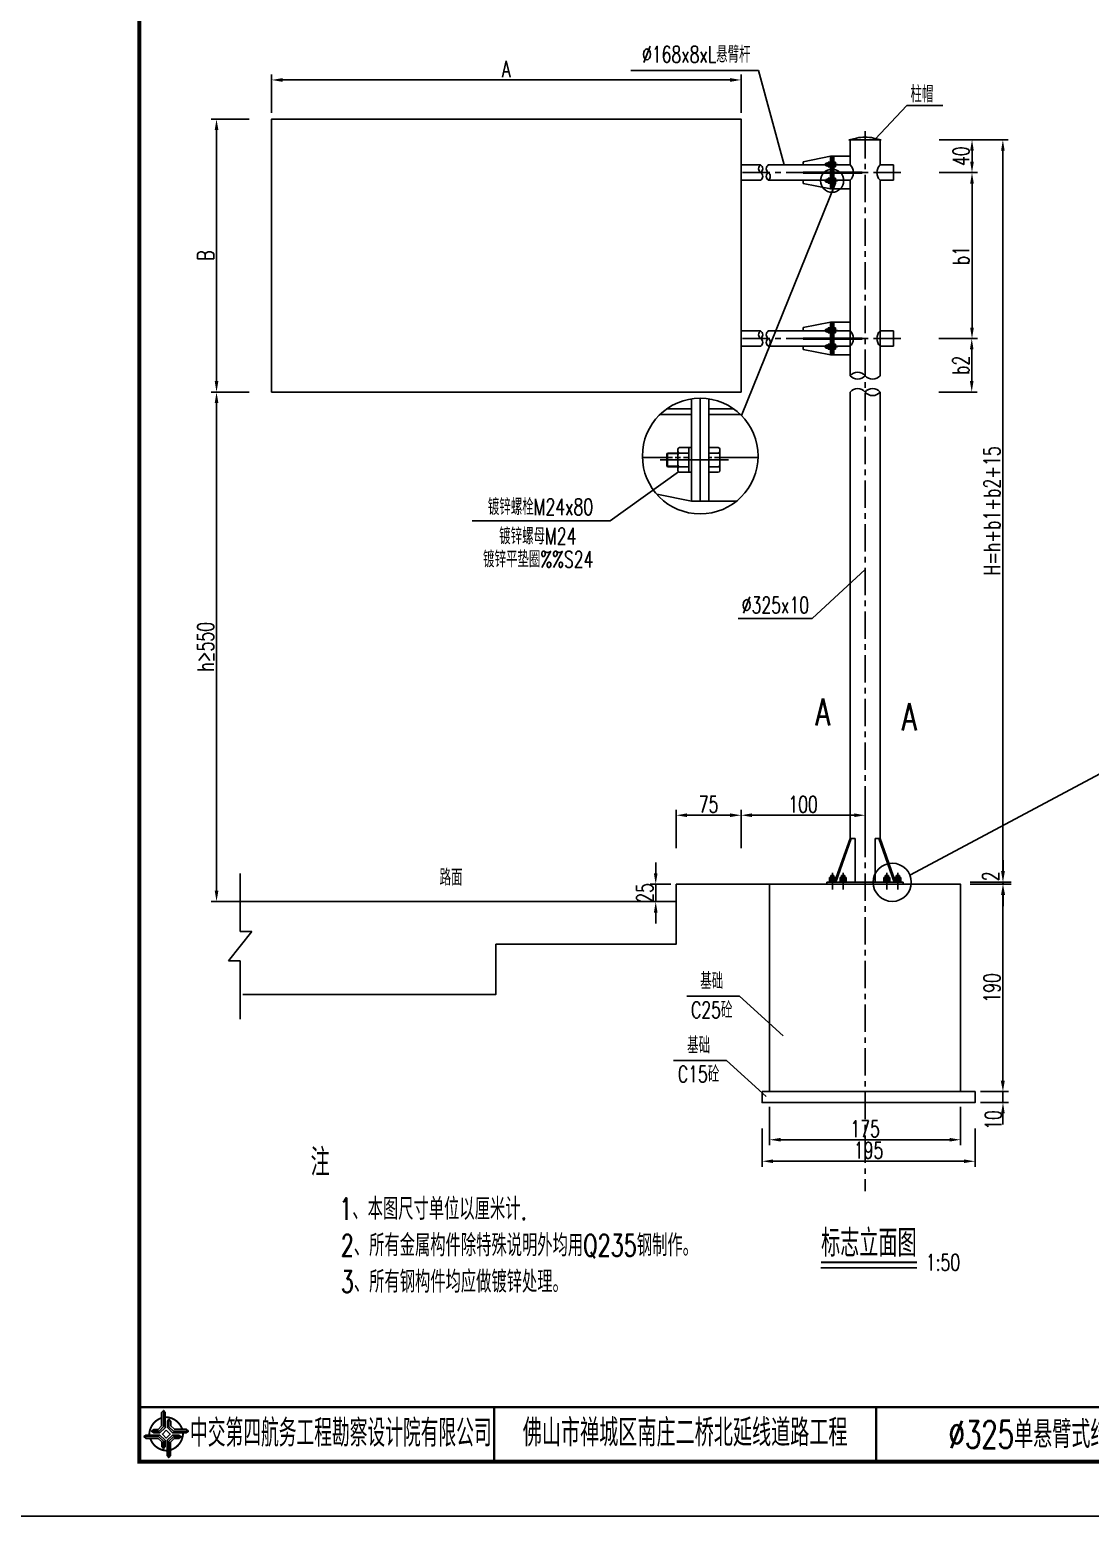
# Model space of a CAD drawing. Extents: x 4349 to 271026, y -15323 to -8945.
# Drawn here: x 4936.9 to 5131.1, y -9362.9 to -9090.6 of the extents above; entities that cross this region are included whole.
import ezdxf
from ezdxf.enums import TextEntityAlignment as Align

# ---------------------------------------------------------------- set-up
doc = ezdxf.new("R2010")
doc.units = 0
doc.header["$LTSCALE"] = 2
doc.header["$PDMODE"] = 32
doc.header["$PDSIZE"] = 0.3
doc.linetypes.add('CENTERX2', pattern=[4, 2.5, -0.5, 0.5, -0.5])
doc.linetypes.add('HIDDENX2', pattern=[0.75, 0.5, -0.25])
doc.layers.get('0').update_dxf_attribs({"linetype": 'CONTINUOUS'})
doc.layers.get('DEFPOINTS').update_dxf_attribs({"linetype": 'CONTINUOUS'})
for name, color, linetype in [('中线', 2, 'CENTERX2'), ('图框', 7, 'CONTINUOUS'), ('尺寸标注', 4, 'CONTINUOUS'), ('文字', 7, 'CONTINUOUS'), ('文字符号', 7, 'CONTINUOUS'), ('结构2', 7, 'CONTINUOUS'), ('结构3', 1, 'CONTINUOUS')]:
    doc.layers.add(name, color=color, linetype=linetype)
doc.styles.get("Standard").update_dxf_attribs({"font": 'simplex1.shx', "width": 0.7, "bigfont": 'hztxt.shx'})
doc.dimstyles.new('1：10', dxfattribs={"dimtxt": 3, "dimasz": 2, "dimexe": 1, "dimexo": 1, "dimgap": 0.5, "dimtad": 1, "dimrnd": 0.0095, "dimdsep": 46, "dimtxsty": 'Standard', "dimcen": 0.09, "dimclrd": 256, "dimclre": 256, "dimadec": 0, "dimazin": 0, "dimtfac": 1, "dimtix": 1, "dimtmove": 2, "dimatfit": 3, "dimfxl": 0, "dimtolj": 1, "dimtzin": 0, "dimarcsym": 0})
doc.dimstyles.new('比例：1：50（mm)', dxfattribs={"dimtxt": 3, "dimasz": 2, "dimexe": 1, "dimexo": 1, "dimgap": 0.5, "dimtad": 1, "dimlfac": 5, "dimrnd": 0.0095, "dimdsep": 46, "dimtxsty": 'Standard', "dimcen": 0.09, "dimclrd": 256, "dimclre": 256, "dimclrt": 256, "dimadec": 0, "dimazin": 0, "dimtfac": 1, "dimtix": 1, "dimtmove": 2, "dimatfit": 3, "dimfxl": 0, "dimtolj": 1, "dimtzin": 0, "dimarcsym": 0})

# ---------------------------------------------------------------- blocks, each defined once
blk = doc.blocks.new('series')
at = {"width": 0.75}
for tag, height, p in [('页码', 4, (-35, -19)), ('图名', 5, (-220, -282)), ('图号', 5, (-20, -282))]:
    blk.add_attdef(tag, text='', height=height, dxfattribs=at).set_placement(p, align=Align.MIDDLE_CENTER)
blk = doc.blocks.new('tb')
at = {"lineweight": -3}
h = blk.add_hatch(color=256, dxfattribs=at)
h.paths.add_polyline_path([(-1.23, -0.13), (-3.78, -0.14), (-4.14, -0.41), (-1.4, -0.44), (-0.56, -1.24), (-0.54, -2.62), (-0.27, -2.2), (-0.26, -1.06)])
h.paths.add_polyline_path([(0.13, -1.08), (0.14, -3.86), (0.41, -4.26), (0.44, -1.24), (1.25, -0.43), (2.66, -0.43), (2.26, -0.16), (1.07, -0.15)])
h.paths.add_polyline_path([(1.08, 0.3), (3.62, 0.3), (4.02, 0.56), (1.25, 0.57), (0.43, 1.39), (0.43, 2.8), (0.16, 2.41), (0.15, 1.24)])
h.paths.add_polyline_path([(-0.28, 1.21), (-0.28, 3.99), (-0.56, 4.39), (-0.57, 1.41), (-1.38, 0.6), (-2.74, 0.56), (-2.33, 0.3), (-1.2, 0.29)])
for p, q in [((-0.56, 4.39), (-0.57, 1.41)), ((0.43, 2.8), (0.43, 1.39)), ((-1.38, 0.6), (-2.74, 0.56)), ((-0.57, 1.41), (-1.38, 0.6)), ((0.43, 1.39), (1.25, 0.57)), ((1.25, 0.57), (4.02, 0.56)), ((-4.14, -0.41), (-1.4, -0.44)), ((-1.4, -0.44), (-0.56, -1.24)), ((-0.56, -1.24), (-0.54, -2.62)), ((0.41, -4.26), (0.44, -1.24)), ((0.44, -1.24), (1.25, -0.43)), ((1.25, -0.43), (2.66, -0.43))]:
    blk.add_line(p, q, dxfattribs=at)
at = {"lineweight": -3, "const_width": 0.35, "flags": 128}
for points in [[(-0.9, 3.02, 0.324167), (-3.16, -0.14)], [(2.88, 0.92, 0.324403), (-0.24, 3.15)], [(0.75, -2.86, 0.325418), (3.02, 0.26)], [(-2.98, -0.76, 0.322976), (0.14, -2.98)]]:
    blk.add_lwpolyline(points, format="xyb", dxfattribs=at)
at = {"lineweight": -3, "flags": 128}
for points in [[(-0.9, 3.99), (-0.9, 1.58), (-1.53, 0.91), (-2.34, 0.91), (-2.74, 0.56), (-2.33, 0.3), (-1.2, 0.29), (-0.28, 1.21), (-0.28, 3.99), (-0.56, 4.39)], [(3.62, 0.92), (1.43, 0.92), (0.77, 1.54), (0.77, 2.38), (0.43, 2.8), (0.16, 2.41), (0.15, 1.24), (1.08, 0.3), (3.62, 0.3), (4.02, 0.56)], [(-0.04, 0.77), (0.68, 0.04), (-0.04, -0.69), (-0.77, 0.05)], [(-3.73, -0.76), (-1.54, -0.76), (-0.89, -1.39), (-0.89, -2.21), (-0.54, -2.62), (-0.27, -2.2), (-0.26, -1.06), (-1.23, -0.13), (-3.78, -0.14), (-4.14, -0.41)], [(0.75, -3.85), (0.75, -1.43), (1.4, -0.78), (2.26, -0.78), (2.66, -0.43), (2.26, -0.16), (1.07, -0.15), (0.13, -1.08), (0.14, -3.86), (0.41, -4.26)]]:
    blk.add_lwpolyline(points, close=True, dxfattribs=at)
blk = doc.blocks.new('DIM')
at = {"color": 4}
blk.add_lwpolyline([(-1, -0.1, 0.2, 0, 0), (0, 0, 0, 0, 0)], format="xyseb", dxfattribs=at)
blk = doc.blocks.new('*D160')
at = {"layer": 'DEFPOINTS', "color": 0, "linetype": 'Continuous'}
for p in [(4982.22, -9156.95), (4971.08, -9250.29), (4982.22, -9250.29)]:
    blk.add_point(p, dxfattribs=at)
at = {"layer": '尺寸标注', "linetype": 'Continuous', "lineweight": -2}
for p, q in [((4977.08, -9156.95), (4970.08, -9156.95)), ((4971.08, -9158.95), (4971.08, -9248.29)), ((4977.08, -9250.29), (4970.08, -9250.29))]:
    blk.add_line(p, q, dxfattribs=at)
at = {"layer": '尺寸标注', "linetype": 'Continuous'}
for points in [[(4970.75, -9158.95), (4971.42, -9158.95), (4971.08, -9156.95)], [(4970.75, -9248.29), (4971.42, -9248.29), (4971.08, -9250.29)]]:
    blk.add_solid(points, dxfattribs=at)
at = {"layer": '尺寸标注', "linetype": 'Continuous', "insert": (4969.08, -9203.62), "char_height": 3, "attachment_point": 5, "rotation": 90}
blk.add_mtext('\\A1;h≥550', dxfattribs=at)
blk = doc.blocks.new('*D161')
at = {"layer": 'DEFPOINTS', "color": 0, "linetype": 'Continuous'}
for p in [(5092.63, -9110.75), (5096.45, -9116.75), (5109.48, -9116.75)]:
    blk.add_point(p, dxfattribs=at)
at = {"layer": '尺寸标注', "linetype": 'Continuous', "lineweight": -2}
for p, q in [((5103.48, -9110.75), (5110.48, -9110.75)), ((5109.48, -9112.75), (5109.48, -9114.75)), ((5103.48, -9116.75), (5110.48, -9116.75))]:
    blk.add_line(p, q, dxfattribs=at)
at = {"layer": '尺寸标注', "linetype": 'Continuous'}
for points in [[(5109.14, -9112.75), (5109.81, -9112.75), (5109.48, -9110.75)], [(5109.14, -9114.75), (5109.81, -9114.75), (5109.48, -9116.75)]]:
    blk.add_solid(points, dxfattribs=at)
at = {"layer": '尺寸标注', "linetype": 'Continuous', "insert": (5107.48, -9113.75), "char_height": 3, "attachment_point": 5, "rotation": 90}
blk.add_mtext('\\A1;40', dxfattribs=at)
blk = doc.blocks.new('*D162')
at = {"layer": 'DEFPOINTS', "color": 0, "linetype": 'Continuous'}
for p in [(5092.83, -9110.75), (5096.9, -9246.7), (5115.13, -9246.7)]:
    blk.add_point(p, dxfattribs=at)
at = {"layer": '尺寸标注', "linetype": 'Continuous', "lineweight": -2}
for p, q in [((5109.13, -9110.75), (5116.13, -9110.75)), ((5115.13, -9112.75), (5115.13, -9244.7)), ((5109.13, -9246.7), (5116.13, -9246.7))]:
    blk.add_line(p, q, dxfattribs=at)
at = {"layer": '尺寸标注', "linetype": 'Continuous'}
for points in [[(5114.8, -9112.75), (5115.47, -9112.75), (5115.13, -9110.75)], [(5114.8, -9244.7), (5115.47, -9244.7), (5115.13, -9246.7)]]:
    blk.add_solid(points, dxfattribs=at)
at = {"layer": '尺寸标注', "linetype": 'Continuous', "insert": (5113.13, -9178.73), "char_height": 3, "attachment_point": 5, "rotation": 90}
blk.add_mtext('\\A1;H=h+b1+b2+15', dxfattribs=at)
blk = doc.blocks.new('*D163')
at = {"layer": 'DEFPOINTS', "color": 0, "linetype": 'Continuous'}
for p in [(5107.4, -9247.1), (5115.13, -9247.1), (5110.03, -9285.1)]:
    blk.add_point(p, dxfattribs=at)
at = {"layer": '尺寸标注', "linetype": 'Continuous', "lineweight": -2}
for p, q in [((5109.13, -9247.1), (5116.13, -9247.1)), ((5115.13, -9283.1), (5115.13, -9249.1)), ((5111.03, -9285.1), (5116.13, -9285.1))]:
    blk.add_line(p, q, dxfattribs=at)
at = {"layer": '尺寸标注', "linetype": 'Continuous'}
for points in [[(5114.8, -9249.1), (5115.47, -9249.1), (5115.13, -9247.1)], [(5114.8, -9283.1), (5115.47, -9283.1), (5115.13, -9285.1)]]:
    blk.add_solid(points, dxfattribs=at)
at = {"layer": '尺寸标注', "linetype": 'Continuous', "insert": (5113.13, -9266.1), "char_height": 3, "attachment_point": 5, "rotation": 90}
blk.add_mtext('\\A1;190', dxfattribs=at)
blk = doc.blocks.new('*D164')
at = {"layer": 'DEFPOINTS', "color": 0, "linetype": 'Continuous'}
for p in [(5110.03, -9285.1), (5110.03, -9287.1), (5115.15, -9287.1)]:
    blk.add_point(p, dxfattribs=at)
at = {"layer": '尺寸标注', "linetype": 'Continuous', "lineweight": -2}
for p, q in [((5115.15, -9283.1), (5115.15, -9281.1)), ((5111.03, -9285.1), (5116.15, -9285.1)), ((5115.15, -9285.1), (5115.15, -9287.1)), ((5111.03, -9287.1), (5116.15, -9287.1)), ((5115.15, -9289.1), (5115.15, -9291.1))]:
    blk.add_line(p, q, dxfattribs=at)
at = {"layer": '尺寸标注', "linetype": 'Continuous'}
for points in [[(5114.81, -9283.1), (5115.48, -9283.1), (5115.15, -9285.1)], [(5114.81, -9289.1), (5115.48, -9289.1), (5115.15, -9287.1)]]:
    blk.add_solid(points, dxfattribs=at)
at = {"layer": '尺寸标注', "linetype": 'Continuous', "insert": (5113.37, -9290.3), "char_height": 3, "attachment_point": 5, "rotation": 90}
blk.add_mtext('\\A1;10', dxfattribs=at)
blk = doc.blocks.new('*D165')
at = {"layer": 'DEFPOINTS', "color": 0, "linetype": 'Continuous'}
for p in [(5072.4, -9285.1), (5107.4, -9285.1), (5107.4, -9293.91)]:
    blk.add_point(p, dxfattribs=at)
at = {"layer": '尺寸标注', "linetype": 'Continuous', "lineweight": -2}
for p, q in [((5072.4, -9287.91), (5072.4, -9294.91)), ((5107.4, -9287.91), (5107.4, -9294.91)), ((5074.4, -9293.91), (5105.4, -9293.91))]:
    blk.add_line(p, q, dxfattribs=at)
at = {"layer": '尺寸标注', "linetype": 'Continuous'}
for points in [[(5074.4, -9293.58), (5074.4, -9294.24), (5072.4, -9293.91)], [(5105.4, -9293.58), (5105.4, -9294.24), (5107.4, -9293.91)]]:
    blk.add_solid(points, dxfattribs=at)
at = {"layer": '尺寸标注', "linetype": 'Continuous', "insert": (5089.9, -9291.91), "char_height": 3, "attachment_point": 5}
blk.add_mtext('\\A1;175', dxfattribs=at)
blk = doc.blocks.new('*D166')
at = {"layer": 'DEFPOINTS', "color": 0, "linetype": 'Continuous'}
for p in [(5071.03, -9287.1), (5110.03, -9287.1), (5110.03, -9297.85)]:
    blk.add_point(p, dxfattribs=at)
at = {"layer": '尺寸标注', "linetype": 'Continuous', "lineweight": -2}
for p, q in [((5071.03, -9291.85), (5071.03, -9298.85)), ((5110.03, -9291.85), (5110.03, -9298.85)), ((5073.03, -9297.85), (5108.03, -9297.85))]:
    blk.add_line(p, q, dxfattribs=at)
at = {"layer": '尺寸标注', "linetype": 'Continuous'}
for points in [[(5073.03, -9297.52), (5073.03, -9298.18), (5071.03, -9297.85)], [(5108.03, -9297.52), (5108.03, -9298.18), (5110.03, -9297.85)]]:
    blk.add_solid(points, dxfattribs=at)
at = {"layer": '尺寸标注', "linetype": 'Continuous', "insert": (5090.53, -9295.85), "char_height": 3, "attachment_point": 5}
blk.add_mtext('\\A1;195', dxfattribs=at)
blk = doc.blocks.new('*D141')
at = {"layer": 'DEFPOINTS', "color": 0, "linetype": 'Continuous'}
for p in [(4981.17, -9106.95), (4971.08, -9156.95), (4981.17, -9156.95)]:
    blk.add_point(p, dxfattribs=at)
at = {"layer": '尺寸标注', "linetype": 'Continuous', "lineweight": -2}
for p, q in [((4977.08, -9106.95), (4970.08, -9106.95)), ((4971.08, -9108.95), (4971.08, -9154.95)), ((4977.08, -9156.95), (4970.08, -9156.95))]:
    blk.add_line(p, q, dxfattribs=at)
at = {"layer": '尺寸标注', "linetype": 'Continuous'}
for points in [[(4970.75, -9108.95), (4971.42, -9108.95), (4971.08, -9106.95)], [(4970.75, -9154.95), (4971.42, -9154.95), (4971.08, -9156.95)]]:
    blk.add_solid(points, dxfattribs=at)
at = {"layer": '尺寸标注', "color": 0, "linetype": 'Continuous', "insert": (4969.08, -9131.95), "char_height": 3, "attachment_point": 5, "rotation": 90}
blk.add_mtext('\\A1;B', dxfattribs=at)
blk = doc.blocks.new('*D142')
at = {"layer": 'DEFPOINTS', "color": 0, "linetype": 'Continuous'}
for p in [(5067.17, -9099.78), (4981.17, -9106.95), (5067.17, -9106.95)]:
    blk.add_point(p, dxfattribs=at)
at = {"layer": '尺寸标注', "linetype": 'Continuous', "lineweight": -2}
for p, q in [((4981.17, -9105.78), (4981.17, -9098.78)), ((4983.17, -9099.78), (5065.17, -9099.78)), ((5067.17, -9105.78), (5067.17, -9098.78))]:
    blk.add_line(p, q, dxfattribs=at)
at = {"layer": '尺寸标注', "linetype": 'Continuous'}
for points in [[(4983.17, -9099.45), (4983.17, -9100.12), (4981.17, -9099.78)], [(5065.17, -9099.45), (5065.17, -9100.12), (5067.17, -9099.78)]]:
    blk.add_solid(points, dxfattribs=at)
at = {"layer": '尺寸标注', "color": 0, "linetype": 'Continuous', "insert": (5024.17, -9097.78), "char_height": 3, "attachment_point": 5}
blk.add_mtext('\\A1;A', dxfattribs=at)
blk = doc.blocks.new('*D143')
at = {"layer": 'DEFPOINTS', "color": 0, "linetype": 'Continuous'}
for p in [(5095.13, -9147.15), (5109.43, -9147.15), (5067.17, -9156.95)]:
    blk.add_point(p, dxfattribs=at)
at = {"layer": '尺寸标注', "linetype": 'Continuous', "lineweight": -2}
for p, q in [((5103.43, -9147.15), (5110.43, -9147.15)), ((5109.43, -9154.95), (5109.43, -9149.15)), ((5103.43, -9156.95), (5110.43, -9156.95))]:
    blk.add_line(p, q, dxfattribs=at)
at = {"layer": '尺寸标注', "linetype": 'Continuous'}
for points in [[(5109.1, -9149.15), (5109.76, -9149.15), (5109.43, -9147.15)], [(5109.1, -9154.95), (5109.76, -9154.95), (5109.43, -9156.95)]]:
    blk.add_solid(points, dxfattribs=at)
at = {"layer": '尺寸标注', "color": 0, "linetype": 'Continuous', "insert": (5107.43, -9152.05), "char_height": 3, "attachment_point": 5, "rotation": 90}
blk.add_mtext('\\A1;b2', dxfattribs=at)
blk = doc.blocks.new('*D144')
at = {"layer": 'DEFPOINTS', "color": 0, "linetype": 'Continuous'}
for p in [(5096.45, -9116.75), (5096.45, -9147.15), (5109.48, -9147.15)]:
    blk.add_point(p, dxfattribs=at)
at = {"layer": '尺寸标注', "linetype": 'Continuous', "lineweight": -2}
for p, q in [((5103.48, -9116.75), (5110.48, -9116.75)), ((5109.48, -9118.75), (5109.48, -9145.15)), ((5103.48, -9147.15), (5110.48, -9147.15))]:
    blk.add_line(p, q, dxfattribs=at)
at = {"layer": '尺寸标注', "linetype": 'Continuous'}
for points in [[(5109.14, -9118.75), (5109.81, -9118.75), (5109.48, -9116.75)], [(5109.14, -9145.15), (5109.81, -9145.15), (5109.48, -9147.15)]]:
    blk.add_solid(points, dxfattribs=at)
at = {"layer": '尺寸标注', "color": 0, "linetype": 'Continuous', "insert": (5107.48, -9131.95), "char_height": 3, "attachment_point": 5, "rotation": 90}
blk.add_mtext('\\A1;b1', dxfattribs=at)
blk = doc.blocks.new('*D145')
at = {"layer": 'DEFPOINTS', "color": 0, "linetype": 'Continuous'}
for p in [(5089.9, -9234.47), (5067.17, -9247.1), (5089.9, -9247.1)]:
    blk.add_point(p, dxfattribs=at)
at = {"layer": '尺寸标注', "linetype": 'Continuous', "lineweight": -2}
for p, q in [((5067.17, -9240.47), (5067.17, -9233.47)), ((5089.9, -9240.47), (5089.9, -9233.47)), ((5069.17, -9234.47), (5087.9, -9234.47))]:
    blk.add_line(p, q, dxfattribs=at)
at = {"layer": '尺寸标注', "linetype": 'Continuous'}
for points in [[(5069.17, -9234.13), (5069.17, -9234.8), (5067.17, -9234.47)], [(5087.9, -9234.13), (5087.9, -9234.8), (5089.9, -9234.47)]]:
    blk.add_solid(points, dxfattribs=at)
at = {"layer": '尺寸标注', "color": 0, "linetype": 'Continuous', "insert": (5078.53, -9232.47), "char_height": 3, "attachment_point": 5}
blk.add_mtext('\\A1;100', dxfattribs=at)
blk = doc.blocks.new('*D146')
at = {"layer": 'DEFPOINTS', "color": 0, "linetype": 'Continuous'}
for p in [(5055.28, -9234.47), (5055.28, -9247.1), (5067.17, -9247.1)]:
    blk.add_point(p, dxfattribs=at)
at = {"layer": '尺寸标注', "linetype": 'Continuous', "lineweight": -2}
for p, q in [((5055.28, -9240.47), (5055.28, -9233.47)), ((5067.17, -9240.47), (5067.17, -9233.47)), ((5065.17, -9234.47), (5057.28, -9234.47))]:
    blk.add_line(p, q, dxfattribs=at)
at = {"layer": '尺寸标注', "linetype": 'Continuous'}
for points in [[(5057.28, -9234.13), (5057.28, -9234.8), (5055.28, -9234.47)], [(5065.17, -9234.13), (5065.17, -9234.8), (5067.17, -9234.47)]]:
    blk.add_solid(points, dxfattribs=at)
at = {"layer": '尺寸标注', "color": 0, "linetype": 'Continuous', "insert": (5061.22, -9232.47), "char_height": 3, "attachment_point": 5}
blk.add_mtext('\\A1;75', dxfattribs=at)
blk = doc.blocks.new('*D158')
at = {"layer": 'DEFPOINTS', "color": 0, "linetype": 'Continuous'}
for p in [(5109.13, -9246.7), (5109.13, -9247.1), (5115.17, -9246.7)]:
    blk.add_point(p, dxfattribs=at)
at = {"layer": '尺寸标注', "linetype": 'Continuous', "lineweight": -2}
for p, q in [((5115.17, -9244.7), (5115.17, -9242.7)), ((5110.13, -9246.7), (5116.17, -9246.7)), ((5110.13, -9247.1), (5116.17, -9247.1)), ((5115.17, -9247.1), (5115.17, -9246.7)), ((5115.17, -9249.1), (5115.17, -9251.1))]:
    blk.add_line(p, q, dxfattribs=at)
at = {"layer": '尺寸标注', "linetype": 'Continuous'}
for points in [[(5114.83, -9244.7), (5115.5, -9244.7), (5115.17, -9246.7)], [(5114.83, -9249.1), (5115.5, -9249.1), (5115.17, -9247.1)]]:
    blk.add_solid(points, dxfattribs=at)
at = {"layer": '尺寸标注', "color": 0, "linetype": 'Continuous', "insert": (5112.89, -9245.65), "char_height": 3, "attachment_point": 5, "rotation": 90}
blk.add_mtext('\\A1;2', dxfattribs=at)
blk = doc.blocks.new('*D159')
at = {"layer": 'DEFPOINTS', "color": 0, "linetype": 'Continuous'}
for p in [(5055.28, -9247.1), (5051.54, -9250.29), (5055.28, -9250.29)]:
    blk.add_point(p, dxfattribs=at)
at = {"layer": '尺寸标注', "linetype": 'Continuous', "lineweight": -2}
for p, q in [((5051.54, -9245.1), (5051.54, -9243.1)), ((5054.28, -9247.1), (5050.54, -9247.1)), ((5051.54, -9247.1), (5051.54, -9250.29)), ((5054.28, -9250.29), (5050.54, -9250.29)), ((5051.54, -9252.29), (5051.54, -9254.29))]:
    blk.add_line(p, q, dxfattribs=at)
at = {"layer": '尺寸标注', "linetype": 'Continuous'}
for points in [[(5051.2, -9245.1), (5051.87, -9245.1), (5051.54, -9247.1)], [(5051.2, -9252.29), (5051.87, -9252.29), (5051.54, -9250.29)]]:
    blk.add_solid(points, dxfattribs=at)
at = {"layer": '尺寸标注', "color": 0, "linetype": 'Continuous', "insert": (5049.54, -9248.7), "char_height": 3, "attachment_point": 5, "rotation": 90}
blk.add_mtext('\\A1;25', dxfattribs=at)
blk = doc.blocks.new('12345')
at = {"layer": '图框'}
blk.add_lwpolyline([(4926.93, -9362.88), (4926.93, -9065.88), (4506.93, -9065.88), (4506.93, -9362.88)], close=True, dxfattribs=at)

msp = doc.modelspace()

# ---------------------------------------------------------------- linework, layer by layer
for p, q in [((5083.35583, -9246.69965), (5083.35583, -9245.85965)), ((5084.43583, -9246.21965), (5083.35583, -9246.21965)), ((5083.59583, -9246.57965), (5083.59583, -9245.49965)), ((5084.19583, -9246.57965), (5084.19583, -9245.49965)), ((5084.43583, -9246.69965), (5084.43583, -9245.85965)), ((5085.35583, -9246.69965), (5085.35583, -9245.85965)), ((5086.43583, -9246.21965), (5085.35583, -9246.21965)), ((5085.59583, -9246.57965), (5085.59583, -9245.49965)), ((5086.19583, -9246.57965), (5086.19583, -9245.49965)), ((5086.43583, -9246.69965), (5086.43583, -9245.85965)), ((5093.35583, -9246.69965), (5093.35583, -9245.85965)), ((5093.35583, -9246.21965), (5094.43583, -9246.21965)), ((5093.59583, -9246.57965), (5093.59583, -9245.49965)), ((5094.19583, -9246.57965), (5094.19583, -9245.49965)), ((5094.43583, -9246.69965), (5094.43583, -9245.85965)), ((5095.35583, -9246.69965), (5095.35583, -9245.85965)), ((5095.35583, -9246.21965), (5096.43583, -9246.21965)), ((5095.59583, -9246.57965), (5095.59583, -9245.49965)), ((5096.19583, -9246.57965), (5096.19583, -9245.49965)), ((5096.43583, -9246.69965), (5096.43583, -9245.85965))]:
    msp.add_line(p, q)
at = {"layer": '中线'}
for p, q in [((5089.89583, -9109.15273), (5089.89583, -9303.33537)), ((5082.47817, -9115.26534), (5084.81461, -9115.26534)), ((5082.47817, -9115.26534), (5084.81461, -9115.26534)), ((5096.44583, -9116.7531), (5067.16583, -9116.7531)), ((5082.47817, -9118.24087), (5084.81461, -9118.24087)), ((5082.47817, -9118.24087), (5084.81461, -9118.24087)), ((5082.47817, -9145.66534), (5084.81461, -9145.66534)), ((5096.44583, -9147.1531), (5067.16583, -9147.1531)), ((5082.47817, -9148.64087), (5084.81461, -9148.64087)), ((5083.89583, -9248.04862), (5083.89583, -9245.00041)), ((5085.89583, -9248.04862), (5085.89583, -9245.00041)), ((5093.89583, -9248.04862), (5093.89583, -9245.00041)), ((5095.89583, -9248.04862), (5095.89583, -9245.00041))]:
    msp.add_line(p, q, dxfattribs=at)
at = {"layer": '图框'}
for points, const_width in [([(5336.92857, -9075.88068), (4956.92857, -9075.88068), (4956.92858, -9352.88068), (5336.92858, -9352.88068), (5336.92857, -9075.88068)], 0.7), ([(4956.92858, -9342.88068), (5336.92858, -9342.88068)], 0.4), ([(5021.92858, -9342.88068), (5021.92858, -9352.88068)], 0.4), ([(5091.92858, -9352.88068), (5091.92858, -9342.88068)], 0.4)]:
    msp.add_lwpolyline(points, dxfattribs=dict(at, const_width=const_width))
at = {"layer": '尺寸标注'}
for p, q in [((5113.62108, -9246.69965), (5116.6476, -9246.69965)), ((5113.62108, -9247.09965), (5116.6476, -9247.09965)), ((5115.1476, -9247.09965), (5115.1476, -9246.69965)), ((5116.12108, -9246.69965), (5116.6476, -9246.69965)), ((5115.1476, -9249.09965), (5115.1476, -9251.09965)), ((5064.4879, -9279.37668), (5071.77782, -9285.97738)), ((5115.1476, -9283.09965), (5115.1476, -9281.09965))]:
    msp.add_line(p, q, dxfattribs=at)
for centre, radius in [((5083.84583, -9118.24087), 2.11998), ((5094.85766, -9246.75289), 3.5)]:
    msp.add_circle(centre, radius, dxfattribs=at)
at = {"layer": '尺寸标注', "linetype": 'ByBlock'}
for centre, start, end in [((5088.53083, -9155.06959), 39.372349, 140.627651), ((5088.53083, -9152.82935), 219.372349, 320.627651), ((5091.26083, -9152.82935), 219.372349, 320.627651), ((5088.53083, -9158.06959), 39.372349, 140.627651), ((5091.26083, -9158.06959), 39.372349, 140.627651), ((5091.26083, -9155.82935), 219.372349, 320.627651)]:
    msp.add_arc(centre, 1.76576, start, end, dxfattribs=at)
at = {"layer": '文字'}
for p, q in [((5064.4879, -9279.37668), (5054.82418, -9279.37668)), ((5081.78809, -9317.37201), (5099.37182, -9317.37201))]:
    msp.add_line(p, q, dxfattribs=at)
for points in [[(5079.72719, -9216.38382, 0, 0.7, 0), (5079.72719, -9214.38382, 0, 0, 0), (5079.72719, -9211.88382, 0, 0, 0), (5084.52401, -9211.88382, 0, 0, 0)], [(5100.46629, -9216.38382, 0, 0.7, 0), (5100.46629, -9214.38382, 0, 0, 0), (5100.46629, -9211.88382, 0, 0, 0), (5095.66947, -9211.88382, 0, 0, 0)]]:
    msp.add_lwpolyline(points, format="xyseb", dxfattribs=at)
at = {"layer": '文字', "const_width": 0.4}
msp.add_lwpolyline([(5081.78809, -9316.37201), (5099.37182, -9316.37201)], dxfattribs=at)
at = {"layer": '文字符号'}
for p, q in [((5070.39624, -9098.03445), (5046.97308, -9098.03445)), ((5070.39624, -9098.03445), (5075.04099, -9115.3531)), ((5097.52857, -9104.43459), (5091.72121, -9110.62288)), ((5104.15195, -9104.43459), (5097.52857, -9104.43459)), ((5043.18293, -9180.54916), (5055.68228, -9171.539)), ((5043.18293, -9180.54916), (5017.91192, -9180.54916)), ((5080.1666, -9198.45786), (5089.89583, -9189.45931)), ((5080.1666, -9198.45786), (5066.66938, -9198.45786)), ((5098.11598, -9245.47487), (5135.76415, -9225.3398)), ((5066.89124, -9267.6148), (5057.22753, -9267.6148)), ((5066.89124, -9267.6148), (5074.89169, -9274.90115))]:
    msp.add_line(p, q, dxfattribs=at)
at = {"layer": '结构2'}
for p, q in [((5083.42583, -9115.01534), (5082.72583, -9115.01534)), ((5082.72583, -9115.01534), (5082.72583, -9115.51534)), ((5083.42583, -9115.01534), (5082.72583, -9115.01534)), ((5082.72583, -9115.01534), (5082.72583, -9115.51534)), ((5083.42583, -9115.51534), (5082.72583, -9115.51534)), ((5083.42583, -9115.51534), (5082.72583, -9115.51534)), ((5083.52583, -9114.81534), (5083.12583, -9114.81534)), ((5083.12583, -9115.71534), (5083.12583, -9114.81534)), ((5083.52583, -9114.81534), (5083.12583, -9114.81534)), ((5083.12583, -9115.71534), (5083.12583, -9114.81534)), ((5083.52583, -9115.71534), (5083.12583, -9115.71534)), ((5083.52583, -9115.71534), (5083.12583, -9115.71534)), ((5083.42583, -9115.71534), (5083.42583, -9114.81534)), ((5083.42583, -9115.71534), (5083.42583, -9114.81534)), ((5083.52583, -9114.81534), (5083.52583, -9115.71534)), ((5083.52583, -9114.81534), (5083.52583, -9115.71534)), ((5084.16583, -9115.71534), (5084.16583, -9114.81534)), ((5084.46583, -9114.81534), (5084.16583, -9114.81534)), ((5084.16583, -9115.71534), (5084.16583, -9114.81534)), ((5084.46583, -9114.81534), (5084.16583, -9114.81534)), ((5084.16583, -9115.01534), (5084.46583, -9115.01534)), ((5084.16583, -9115.01534), (5084.46583, -9115.01534)), ((5084.16583, -9115.51534), (5084.46583, -9115.51534)), ((5084.16583, -9115.51534), (5084.46583, -9115.51534)), ((5084.46583, -9115.71534), (5084.16583, -9115.71534)), ((5084.46583, -9115.71534), (5084.16583, -9115.71534)), ((5084.46583, -9114.81534), (5084.46583, -9115.71534)), ((5084.46583, -9114.81534), (5084.46583, -9115.71534)), ((5067.24148, -9161.22723), (5084.46583, -9118.69087)), ((5082.72583, -9118.49087), (5082.72583, -9117.99087)), ((5083.42583, -9117.99087), (5082.72583, -9117.99087)), ((5082.72583, -9118.49087), (5082.72583, -9117.99087)), ((5083.42583, -9117.99087), (5082.72583, -9117.99087)), ((5083.42583, -9118.49087), (5082.72583, -9118.49087)), ((5083.42583, -9118.49087), (5082.72583, -9118.49087)), ((5083.12583, -9117.79087), (5083.12583, -9118.69087)), ((5083.52583, -9117.79087), (5083.12583, -9117.79087)), ((5083.12583, -9117.79087), (5083.12583, -9118.69087)), ((5083.52583, -9117.79087), (5083.12583, -9117.79087)), ((5083.52583, -9118.69087), (5083.12583, -9118.69087)), ((5083.52583, -9118.69087), (5083.12583, -9118.69087)), ((5083.42583, -9117.79087), (5083.42583, -9118.69087)), ((5083.42583, -9117.79087), (5083.42583, -9118.69087)), ((5083.52583, -9116.8531), (5083.52583, -9116.6531)), ((5083.52583, -9116.8531), (5083.52583, -9116.6531)), ((5083.52583, -9118.69087), (5083.52583, -9117.79087)), ((5083.52583, -9118.69087), (5083.52583, -9117.79087)), ((5084.46583, -9117.79087), (5084.16583, -9117.79087)), ((5084.16583, -9117.79087), (5084.16583, -9118.69087)), ((5084.46583, -9117.79087), (5084.16583, -9117.79087)), ((5084.16583, -9117.79087), (5084.16583, -9118.69087)), ((5084.16583, -9117.99087), (5084.46583, -9117.99087)), ((5084.16583, -9117.99087), (5084.46583, -9117.99087)), ((5084.16583, -9118.49087), (5084.46583, -9118.49087)), ((5084.16583, -9118.49087), (5084.46583, -9118.49087)), ((5084.46583, -9118.69087), (5084.16583, -9118.69087)), ((5084.46583, -9118.69087), (5084.16583, -9118.69087)), ((5084.46583, -9118.69087), (5084.46583, -9117.79087)), ((5084.46583, -9118.69087), (5084.46583, -9117.79087)), ((5082.72583, -9145.41534), (5082.72583, -9145.91534)), ((5083.42583, -9145.41534), (5082.72583, -9145.41534)), ((5083.42583, -9145.91534), (5082.72583, -9145.91534)), ((5083.12583, -9146.11534), (5083.12583, -9145.21534)), ((5083.52583, -9145.21534), (5083.12583, -9145.21534)), ((5083.52583, -9146.11534), (5083.12583, -9146.11534)), ((5083.42583, -9146.11534), (5083.42583, -9145.21534)), ((5083.52583, -9145.21534), (5083.52583, -9146.11534)), ((5084.46583, -9145.21534), (5084.16583, -9145.21534)), ((5084.16583, -9146.11534), (5084.16583, -9145.21534)), ((5084.16583, -9145.41534), (5084.46583, -9145.41534)), ((5084.16583, -9145.91534), (5084.46583, -9145.91534)), ((5084.46583, -9146.11534), (5084.16583, -9146.11534)), ((5084.46583, -9145.21534), (5084.46583, -9146.11534)), ((5083.42583, -9148.39087), (5082.72583, -9148.39087)), ((5082.72583, -9148.89087), (5082.72583, -9148.39087)), ((5083.42583, -9148.89087), (5082.72583, -9148.89087)), ((5083.52583, -9148.19087), (5083.12583, -9148.19087)), ((5083.12583, -9148.19087), (5083.12583, -9149.09087)), ((5083.52583, -9149.09087), (5083.12583, -9149.09087)), ((5083.42583, -9148.19087), (5083.42583, -9149.09087)), ((5083.52583, -9147.2531), (5083.52583, -9147.0531)), ((5083.52583, -9149.09087), (5083.52583, -9148.19087)), ((5084.16583, -9148.19087), (5084.16583, -9149.09087)), ((5084.46583, -9148.19087), (5084.16583, -9148.19087)), ((5084.16583, -9148.39087), (5084.46583, -9148.39087)), ((5084.16583, -9148.89087), (5084.46583, -9148.89087)), ((5084.46583, -9149.09087), (5084.16583, -9149.09087)), ((5084.46583, -9149.09087), (5084.46583, -9148.19087)), ((5053.54286, -9160.03803), (5058.09441, -9160.03803)), ((5058.09441, -9158.19187), (5058.09441, -9176.93803)), ((5058.09441, -9161.03803), (5058.09441, -9160.03803)), ((5058.09441, -9161.03803), (5058.09441, -9160.03803)), ((5059.69441, -9158.07041), (5059.69441, -9176.93803)), ((5059.69441, -9158.07041), (5059.69441, -9176.93803)), ((5061.29441, -9158.19187), (5061.29441, -9176.93803)), ((5061.29441, -9160.03803), (5065.84596, -9160.03803)), ((5052.33872, -9161.03803), (5058.09441, -9161.03803)), ((5061.29441, -9161.03803), (5067.05009, -9161.03803)), ((5053.59615, -9168.93803), (5049.0979, -9168.93803)), ((5052.34232, -9169.37687), (5064.86375, -9169.37687)), ((5070.29092, -9168.93803), (5063.29441, -9168.93803)), ((5051.73015, -9175.66518), (5058.09441, -9176.93803)), ((5059.69441, -9176.93803), (5058.09441, -9176.93803)), ((5066.32784, -9176.93803), (5059.69441, -9176.93803)), ((4975.38343, -9255.79325), (4975.38343, -9245.13893)), ((5055.27802, -9250.29299), (5055.27802, -9247.09965)), ((5055.27802, -9247.09965), (5082.52088, -9247.09965)), ((5084.43583, -9245.85965), (5083.35583, -9245.85965)), ((5084.43583, -9246.57965), (5083.35583, -9246.57965)), ((5083.59583, -9245.49965), (5084.19583, -9245.49965)), ((5086.43583, -9245.85965), (5085.35583, -9245.85965)), ((5086.43583, -9246.57965), (5085.35583, -9246.57965)), ((5085.59583, -9245.49965), (5086.19583, -9245.49965)), ((5093.35583, -9245.85965), (5094.43583, -9245.85965)), ((5093.35583, -9246.57965), (5094.43583, -9246.57965)), ((5094.19583, -9245.49965), (5093.59583, -9245.49965)), ((5095.35583, -9245.85965), (5096.43583, -9245.85965)), ((5095.35583, -9246.57965), (5096.43583, -9246.57965)), ((5096.19583, -9245.49965), (5095.59583, -9245.49965)), ((4977.51918, -9255.79325), (4973.24768, -9261.11211)), ((4977.51918, -9255.79325), (4975.38343, -9255.79325)), ((4973.24768, -9261.11211), (4975.38343, -9261.11211)), ((4975.38343, -9271.8232), (4975.38343, -9261.11211))]:
    msp.add_line(p, q, dxfattribs=at)
at = {"layer": '结构2', "linetype": 'HIDDENX2'}
for p, q in [((5053.59615, -9168.93803), (5058.09441, -9168.93803)), ((5063.29441, -9168.93803), (5061.29441, -9168.93803))]:
    msp.add_line(p, q, dxfattribs=at)
at = {"layer": '结构2'}
for points in [[(5072.39583, -9247.09965), (5107.39583, -9247.09965), (5107.39583, -9285.09965), (5072.39583, -9285.09965)], [(5071.03069, -9285.09965), (5110.03069, -9285.09965), (5110.03069, -9287.09965), (5071.03069, -9287.09965)]]:
    msp.add_lwpolyline(points, close=True, dxfattribs=at)
msp.add_circle((5059.69441, -9168.67031), 10.59989, dxfattribs=at)
for centre, start, end in [((5071.2359, -9116.0531), 124.1039905, 235.8960095), ((5070.28789, -9116.0531), 304.1039905, 55.8960095), ((5072.63368, -9116.0531), 124.1039905, 235.8960095), ((5070.28789, -9117.4531), 304.1039905, 55.8960095), ((5072.63368, -9117.4531), 124.1039905, 235.8960095), ((5071.68567, -9117.4531), 304.1039905, 55.8960095), ((5071.2359, -9146.4531), 124.1039905, 235.8960095), ((5070.28789, -9146.4531), 304.1039905, 55.8960095), ((5072.63368, -9146.4531), 124.1039905, 235.8960095), ((5070.28789, -9147.8531), 304.1039905, 55.8960095), ((5072.63368, -9147.8531), 124.1039905, 235.8960095), ((5071.68567, -9147.8531), 304.1039905, 55.8960095)]:
    msp.add_arc(centre, 0.84539, start, end, dxfattribs=at)
at = {"layer": '结构3'}
for p, q in [((5087.16583, -9110.7531), (5087.16583, -9115.3531)), ((5092.62583, -9110.7531), (5092.62583, -9115.3531)), ((5083.52583, -9113.7531), (5078.52583, -9114.7531)), ((5083.52583, -9113.7531), (5078.52583, -9114.7531)), ((5083.52583, -9113.7531), (5083.52583, -9119.7531)), ((5087.16583, -9113.7531), (5083.52583, -9113.7531)), ((5083.52583, -9113.7531), (5083.52583, -9119.7531)), ((5087.16583, -9113.7531), (5083.52583, -9113.7531)), ((5083.84583, -9113.7531), (5083.84583, -9119.7531)), ((5083.84583, -9113.7531), (5083.84583, -9119.7531)), ((5084.16583, -9113.7531), (5084.16583, -9119.7531)), ((5084.16583, -9113.7531), (5084.16583, -9119.7531)), ((5070.76189, -9115.3531), (5067.16583, -9115.3531)), ((5083.52583, -9115.3531), (5072.15968, -9115.3531)), ((5078.52583, -9114.7531), (5078.52583, -9115.3531)), ((5078.52583, -9114.7531), (5078.52583, -9115.3531)), ((5087.16583, -9115.3531), (5084.16583, -9115.3531)), ((5087.16583, -9115.3531), (5084.16583, -9115.3531)), ((5095.12583, -9115.3531), (5092.62583, -9115.3531)), ((5095.12583, -9115.3531), (5092.62583, -9115.3531)), ((5095.12583, -9115.3531), (5095.12583, -9118.1531)), ((5095.12583, -9115.3531), (5095.12583, -9118.1531)), ((5070.76189, -9118.1531), (5067.16583, -9118.1531)), ((5083.52583, -9118.1531), (5072.15968, -9118.1531)), ((5078.52583, -9116.6531), (5078.52583, -9116.8531)), ((5078.52583, -9116.6531), (5083.52583, -9116.6531)), ((5078.52583, -9116.6531), (5078.52583, -9116.8531)), ((5078.52583, -9116.6531), (5083.52583, -9116.6531)), ((5078.52583, -9116.8531), (5083.52583, -9116.8531)), ((5078.52583, -9116.8531), (5083.52583, -9116.8531)), ((5078.52583, -9118.7531), (5078.52583, -9118.1531)), ((5078.52583, -9118.7531), (5078.52583, -9118.1531)), ((5083.52583, -9119.7531), (5078.52583, -9118.7531)), ((5083.52583, -9119.7531), (5078.52583, -9118.7531)), ((5084.16583, -9116.6531), (5089.36583, -9116.6531)), ((5084.16583, -9116.6531), (5089.36583, -9116.6531)), ((5084.16583, -9116.8531), (5089.36583, -9116.8531)), ((5084.16583, -9116.8531), (5089.36583, -9116.8531)), ((5087.16583, -9118.1531), (5084.16583, -9118.1531)), ((5087.16583, -9118.1531), (5084.16583, -9118.1531)), ((5087.16583, -9118.1531), (5087.16583, -9153.94947)), ((5089.36583, -9116.8531), (5089.36583, -9116.6531)), ((5095.12583, -9118.1531), (5092.62583, -9118.1531)), ((5092.62583, -9118.1531), (5092.62583, -9153.94947)), ((5095.12583, -9118.1531), (5092.62583, -9118.1531)), ((5087.16583, -9119.7531), (5083.52583, -9119.7531)), ((5087.16583, -9119.7531), (5083.52583, -9119.7531)), ((5070.76189, -9145.7531), (5067.16583, -9145.7531)), ((5083.52583, -9145.7531), (5072.15968, -9145.7531)), ((5083.52583, -9144.1531), (5078.52583, -9145.1531)), ((5078.52583, -9145.1531), (5078.52583, -9145.7531)), ((5087.16583, -9144.1531), (5083.52583, -9144.1531)), ((5083.52583, -9144.1531), (5083.52583, -9150.1531)), ((5083.84583, -9144.1531), (5083.84583, -9150.1531)), ((5084.16583, -9144.1531), (5084.16583, -9150.1531)), ((5087.16583, -9145.7531), (5084.16583, -9145.7531)), ((5095.12583, -9145.7531), (5092.62583, -9145.7531)), ((5095.12583, -9145.7531), (5095.12583, -9148.5531)), ((5070.76189, -9148.5531), (5067.16583, -9148.5531)), ((5083.52583, -9148.5531), (5072.15968, -9148.5531)), ((5078.52583, -9147.0531), (5083.52583, -9147.0531)), ((5078.52583, -9147.0531), (5078.52583, -9147.2531)), ((5078.52583, -9147.2531), (5083.52583, -9147.2531)), ((5078.52583, -9149.1531), (5078.52583, -9148.5531)), ((5083.52583, -9150.1531), (5078.52583, -9149.1531)), ((5084.16583, -9147.0531), (5089.36583, -9147.0531)), ((5084.16583, -9147.2531), (5089.36583, -9147.2531)), ((5087.16583, -9148.5531), (5084.16583, -9148.5531)), ((5095.12583, -9148.5531), (5092.62583, -9148.5531)), ((5087.16583, -9150.1531), (5083.52583, -9150.1531)), ((5087.16583, -9156.94947), (5087.16583, -9238.69965)), ((5092.62583, -9156.94947), (5092.62583, -9238.69965)), ((5053.59441, -9168.32687), (5053.59441, -9170.42687)), ((5055.59441, -9168.22687), (5053.6212, -9168.22687)), ((5053.69441, -9168.15366), (5053.69441, -9170.60007)), ((5057.59441, -9168.12687), (5053.79441, -9168.12687)), ((5055.59441, -9171.32687), (5055.59441, -9167.42687)), ((5058.09441, -9167.12687), (5055.89441, -9167.12687)), ((5057.59441, -9168.12687), (5056.39441, -9168.12687)), ((5057.59441, -9171.62687), (5057.59441, -9167.12687)), ((5058.09441, -9167.12687), (5058.09441, -9171.62687)), ((5061.29441, -9167.12687), (5061.29441, -9171.62687)), ((5061.29441, -9167.12687), (5062.99441, -9167.12687)), ((5061.29441, -9168.12687), (5062.99441, -9168.12687)), ((5063.29441, -9167.42687), (5063.29441, -9171.32687)), ((5055.59441, -9170.52687), (5053.6212, -9170.52687)), ((5057.59441, -9170.62687), (5053.79441, -9170.62687)), ((5057.59441, -9170.62687), (5056.39441, -9170.62687)), ((5061.29441, -9170.62687), (5062.99441, -9170.62687)), ((5058.09441, -9171.62687), (5055.89441, -9171.62687)), ((5061.29441, -9171.62687), (5062.99441, -9171.62687)), ((5087.14571, -9238.69965), (5084.31728, -9246.69965)), ((5084.54356, -9246.69965), (5087.37199, -9238.69965)), ((5087.14571, -9238.69965), (5088.08188, -9238.69965)), ((5088.08188, -9246.69965), (5088.08188, -9238.69965)), ((5091.70977, -9246.69965), (5091.70977, -9238.69965)), ((5092.64594, -9238.69965), (5091.70977, -9238.69965)), ((5095.24809, -9246.69965), (5092.41966, -9238.69965)), ((5092.64594, -9238.69965), (5095.47437, -9246.69965)), ((5082.89583, -9247.09965), (5082.89583, -9246.69965)), ((5096.89583, -9246.69965), (5082.89583, -9246.69965)), ((5096.89583, -9247.09965), (5082.89583, -9247.09965)), ((5096.89583, -9247.09965), (5082.89583, -9247.09965)), ((5096.89583, -9247.09965), (5096.89583, -9246.69965)), ((5055.27802, -9250.29299), (4975.88331, -9250.29299))]:
    msp.add_line(p, q, dxfattribs=at)
msp.add_lwpolyline([(5067.16583, -9156.9531), (4981.16583, -9156.9531), (4981.16583, -9106.9531), (5067.16583, -9106.9531)], close=True, dxfattribs=at)
msp.add_lwpolyline([(5092.83416, -9110.7531), (5091.446, -9110.42925, 0.114748011), (5088.34565, -9110.42925), (5086.95749, -9110.7531)], format="xyb", close=True, dxfattribs=at)
msp.add_lwpolyline([(5055.27802, -9250.29299), (5055.27802, -9258.09299), (5022.27077, -9258.09299), (5022.27077, -9267.29299), (4975.88331, -9267.29299)], dxfattribs=at)
for centre, radius, start, end in [((5085.72554, -9116.7531), 2.00858, 2.8537244, 44.1874569), ((5085.72554, -9116.7531), 2.00858, 2.8537244, 44.1874569), ((5094.06611, -9116.7531), 2.00858, 135.8125431, 224.1874569), ((5094.06611, -9116.7531), 2.00858, 135.8125431, 224.1874569), ((5085.72554, -9116.7531), 2.00858, 315.8125431, 357.1462756), ((5085.72554, -9116.7531), 2.00858, 315.8125431, 357.1462756), ((5085.72554, -9147.1531), 2.00858, 2.8537244, 44.1874569), ((5094.06611, -9147.1531), 2.00858, 135.8125431, 224.1874569), ((5085.72554, -9147.1531), 2.00858, 315.8125431, 357.1462756), ((5053.79441, -9168.32687), 0.2, 90, 180), ((5055.89441, -9167.42687), 0.3, 90, 180), ((5055.89441, -9167.82687), 0.3, 180, 270), ((5055.89441, -9168.42687), 0.3, 90, 180), ((5062.99441, -9167.42687), 0.3, 0, 90), ((5062.99441, -9167.82687), 0.3, 270, 0), ((5062.99441, -9168.42687), 0.3, 0, 90), ((5053.79441, -9170.42687), 0.2, 180, 270), ((5055.89441, -9170.32687), 0.3, 180, 270), ((5055.89441, -9170.92687), 0.3, 90, 180), ((5062.99441, -9170.32687), 0.3, 270, 0), ((5062.99441, -9170.92687), 0.3, 0, 90), ((5055.89441, -9171.32687), 0.3, 180, 270), ((5062.99441, -9171.32687), 0.3, 270, 0)]:
    msp.add_arc(centre, radius, start, end, dxfattribs=at)

# ---------------------------------------------------------------- block references
at = {"layer": '图框', "linetype": 'Continuous'}
msp.add_blockref('12345', (420, 0), dxfattribs=at)
at = {"layer": '图框'}
ref = msp.add_blockref('series', (5346.92858, -9065.88068), dxfattribs=at)
ref.add_attrib('页码', '第  1  页    共  2  页', dxfattribs={"layer": '0', "height": 4, "width": 0.7}).set_placement((5311.92857, -9084.88068), align=Align.MIDDLE_CENTER)
ref.add_attrib('图名', '%%C325单悬臂式结构设计图', dxfattribs={"layer": '0', "height": 5, "width": 0.7}).set_placement((5126.92858, -9347.88068), align=Align.MIDDLE_CENTER)
ref.add_attrib('图号', 'S2-13-10', dxfattribs={"layer": '0', "height": 5, "width": 0.65}).set_placement((5326.92858, -9347.88068), align=Align.MIDDLE_CENTER)
at = {"layer": '图框', "lineweight": -3}
msp.add_blockref('tb', (4961.92431, -9347.87535), dxfattribs=at)
at = {"layer": '尺寸标注', "xscale": 2, "yscale": 2, "zscale": 2}
for p, rotation in [((5115.1476, -9247.09965), 90), ((5115.1476, -9247.09965), 90), ((5115.1476, -9285.09965), 270), ((5115.1476, -9285.09965), 270)]:
    msp.add_blockref('DIM', p, dxfattribs=dict(at, rotation=rotation))

# ---------------------------------------------------------------- texts
at = {"layer": '图框'}
for s, width, p in [('中交第四航务工程勘察设计院有限公司', 0.65, (4993.85942, -9347.63224)), ('佛山市禅城区南庄二桥北延线道路工程', 0.7, (5056.92858, -9347.56598))]:
    msp.add_text(s, height=5, dxfattribs=dict(at, width=width)).set_placement(p, align=Align.MIDDLE_CENTER)
at = {"layer": '文字', "width": 0.7}
for s, height, p in [('%%C168x8xL悬臂杆', 3, (5058.96805, -9095.10033)), ('柱帽', 3, (5100.30433, -9102.36271)), ('镀锌螺栓M24x80', 3, (5030.4285, -9177.98379)), ('镀锌螺母M24', 3, (5029.93614, -9183.3518)), ('镀锌平垫圈%%S24', 3, (5030.01382, -9187.58224)), ('%%C325x10', 3, (5073.46474, -9195.97016)), ('A', 5, (5082.13334, -9215.55645)), ('A', 5, (5097.96928, -9216.4232)), ('路面', 3, (5014.04448, -9245.85505)), ('基础', 3, (5061.79386, -9264.8367)), ('C25砼', 3, (5061.79386, -9270.1205)), ('基础', 3, (5059.39052, -9276.59858)), ('C15砼', 3, (5059.39052, -9281.88238)), ('标志立面图', 5, (5090.58376, -9312.84989)), ('1:50', 3, (5104.16183, -9316.37453))]:
    msp.add_text(s, height=height, dxfattribs=at).set_placement(p, align=Align.MIDDLE_CENTER)
at = {"layer": '文字', "linetype": 'Continuous', "width": 0.7}
for s, height, p in [('注', 5, (4988.31336, -9300.53208)), ('1、本图尺寸单位以厘米计.', 4, (4993.56111, -9308.57963))]:
    msp.add_text(s, height=height, dxfattribs=at).set_placement(p)
at = {"layer": '文字', "color": 7, "linetype": 'Continuous', "width": 0.7}
for s, p in [('2、所有金属构件除特殊说明外均用Q235钢制作。', (4993.84111, -9315.2463)), ('3、所有钢构件均应做镀锌处理。', (4993.84111, -9321.91296))]:
    msp.add_text(s, height=4, dxfattribs=at).set_placement(p)

# ---------------------------------------------------------------- dimensions: what is measured, and where the dimension line sits
at = {"layer": '尺寸标注', "linetype": 'Continuous'}
for base, p1, p2, text, picture, middle in [((5067.16583, -9099.7825), (4981.16583, -9106.9531), (5067.16583, -9106.9531), 'A', '*D142', (5024.16583, -9097.7825)), ((5055.27802, -9234.46572), (5067.16583, -9247.09965), (5055.27802, -9247.09965), '75', '*D146', (5061.22192, -9232.46572)), ((5089.89583, -9234.46572), (5067.16583, -9247.09965), (5089.89583, -9247.09965), '100', '*D145', (5078.53083, -9232.46572))]:
    dim = msp.add_linear_dim(base=base, p1=p1, p2=p2, text=text, dimstyle='1：10', dxfattribs=at)
    dim.commit()
    dim.dimension.update_dxf_attribs({"geometry": picture, "text_midpoint": middle})
for base, p1, p2, text, dimstyle, picture, middle in [((4971.08286, -9156.9531), (4981.16583, -9106.9531), (4981.16583, -9156.9531), 'B', '1：10', '*D141', (4969.08286, -9131.9531)), ((5109.47558, -9116.7531), (5092.62583, -9110.7531), (5096.44583, -9116.7531), '40', '比例：1：50（mm)', '*D161', (5107.47558, -9113.7531)), ((5115.13434, -9246.69965), (5092.83416, -9110.7531), (5096.89583, -9246.69965), 'H=h+b1+b2+15', '比例：1：50（mm)', '*D162', (5113.13434, -9178.72638)), ((5109.47558, -9147.1531), (5096.44583, -9116.7531), (5096.44583, -9147.1531), 'b1', '1：10', '*D144', (5107.47558, -9131.9531)), ((5109.43013, -9147.1531), (5067.16583, -9156.9531), (5095.12583, -9147.1531), 'b2', '1：10', '*D143', (5107.43013, -9152.0531)), ((4971.08286, -9250.29299), (4982.21912, -9156.9531), (4982.21912, -9250.29299), 'h≥550', '比例：1：50（mm)', '*D160', (4969.08286, -9203.62305)), ((5051.53765, -9250.29299), (5055.27802, -9247.09965), (5055.27802, -9250.29299), '25', '1：10', '*D159', (5049.53765, -9248.69632))]:
    dim = msp.add_linear_dim(base=base, p1=p1, p2=p2, angle=90, text=text, dimstyle=dimstyle, dxfattribs=at)
    dim.commit()
    dim.dimension.update_dxf_attribs({"geometry": picture, "text_midpoint": middle})
dim = msp.add_linear_dim(base=(5115.16749, -9246.69965), p1=(5109.13434, -9247.09965), p2=(5109.13434, -9246.69965), angle=90, text='2', dimstyle='1：10', dxfattribs=at)
dim.commit()
dim.dimension.update_dxf_attribs({"geometry": '*D158', "text_midpoint": (5112.89182, -9245.64795), "dimtype": 160})
dim = msp.add_linear_dim(base=(5115.13434, -9247.09965), p1=(5110.03069, -9285.09965), p2=(5107.39583, -9247.09965), angle=90, dimstyle='比例：1：50（mm)', dxfattribs=at)
dim.commit()
dim.dimension.update_dxf_attribs({"geometry": '*D163', "text_midpoint": (5113.13434, -9266.09965)})
dim = msp.add_linear_dim(base=(5115.1476, -9287.09965), p1=(5110.03069, -9285.09965), p2=(5110.03069, -9287.09965), angle=90, dimstyle='比例：1：50（mm)', dxfattribs=at)
dim.commit()
dim.dimension.update_dxf_attribs({"geometry": '*D164', "text_midpoint": (5113.37272, -9290.29614), "dimtype": 160})
for base, p1, p2, picture, middle in [((5107.39583, -9293.91108), (5072.39583, -9285.09965), (5107.39583, -9285.09965), '*D165', (5089.89583, -9291.91108)), ((5110.03069, -9297.85119), (5071.03069, -9287.09965), (5110.03069, -9287.09965), '*D166', (5090.53069, -9295.85119))]:
    dim = msp.add_linear_dim(base=base, p1=p1, p2=p2, dimstyle='比例：1：50（mm)', dxfattribs=at)
    dim.commit()
    dim.dimension.update_dxf_attribs({"geometry": picture, "text_midpoint": middle})

doc.saveas('drawing.dxf')
